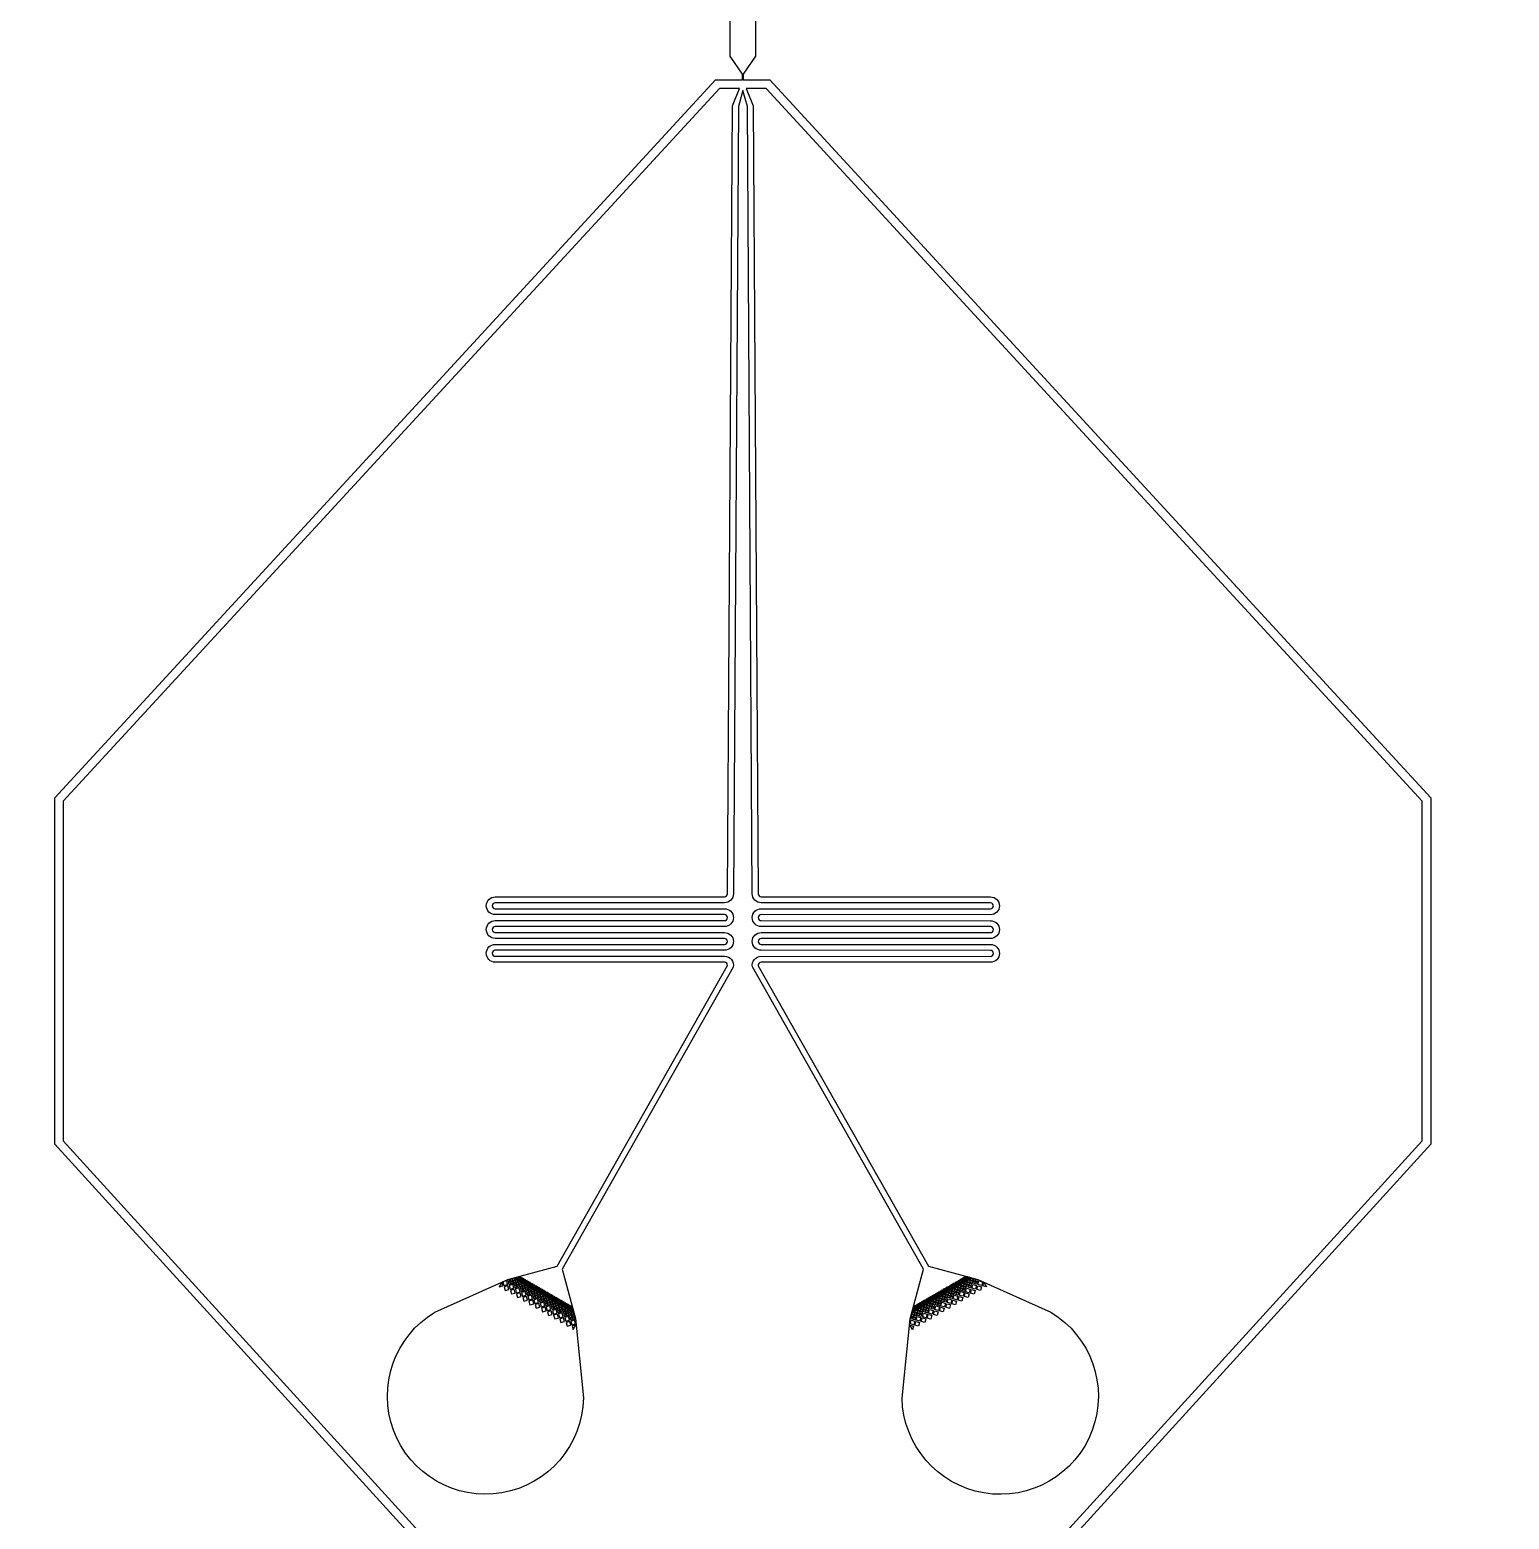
# Model space of a CAD drawing. Header units: inches. Extents: x -29.3 to 29.3, y -29.3 to 29.3.
# Drawn here: x -17.42 to 0, y -17.54 to 0 of the extents above; entities that cross this region are included whole.
import ezdxf

# ---------------------------------------------------------------- set-up
doc = ezdxf.new("R2010")
doc.units = ezdxf.units.IN
doc.header["$MEASUREMENT"] = 0

msp = doc.modelspace()

# ---------------------------------------------------------------- linework, layer by layer
for p, q in [((-11.019, -15.092), (-11.034, -15.039)), ((-7.025, -15.093), (-7.011, -15.04))]:
    msp.add_line(p, q)
for points in [[(-8.869, 6.842), (-8.873, -0.312), (-9.02, -0.521), (-9.02, -0.591), (-8.704, -0.591), (-0.923, -9.046), (-0.923, -13.124), (-8.174, -21.086), (-8.174, -21.882, -2.283917), (-9.872, -21.882), (-9.872, -21.086), (-17.123, -13.124), (-17.123, -9.046), (-9.342, -0.591), (-9.025, -0.591), (-9.025, -0.521), (-9.173, -0.312)], [(-11.209, -14.559), (-9.203, -11.018, 0.435677), (-9.238, -10.98), (-11.937, -10.98, -1), (-11.937, -10.77), (-9.238, -10.77, 1), (-9.238, -10.7), (-11.937, -10.7, -1), (-11.937, -10.49), (-9.238, -10.49, 1), (-9.238, -10.42), (-11.937, -10.42, -1), (-11.937, -10.21), (-9.238, -10.21, 0.414214), (-9.203, -10.175), (-9.143, -0.895), (-9.063, -0.691), (-9.298, -0.691), (-17.023, -9.085), (-17.023, -13.085), (-9.801, -21.015), (-8.245, -21.015), (-9.023, -21.015)], [(-8.245, -21.015), (-1.023, -13.085), (-1.023, -9.085), (-8.748, -0.691), (-8.983, -0.691), (-8.899, -0.895), (-8.841, -10.175, 0.414214), (-8.806, -10.21), (-6.106, -10.211, -1), (-6.107, -10.421), (-8.806, -10.42, 1), (-8.806, -10.49), (-6.107, -10.491, -1), (-6.107, -10.701), (-8.806, -10.7, 1), (-8.806, -10.77), (-6.107, -10.771, -1), (-6.107, -10.981), (-8.806, -10.98, 0.489036), (-8.84, -11.024), (-6.836, -14.559)], [(-6.896, -14.594), (-8.909, -11.033, -0.465125), (-8.806, -10.91), (-6.107, -10.911, 1), (-6.107, -10.841), (-8.806, -10.84, -1), (-8.806, -10.63), (-6.107, -10.631, 1), (-6.107, -10.561), (-8.806, -10.56, -1), (-8.806, -10.35), (-6.106, -10.351, 1), (-6.106, -10.281), (-8.806, -10.28, -0.414214), (-8.911, -10.175), (-8.969, -0.904), (-9.023, -0.716), (-9.073, -0.904), (-9.133, -10.175, -0.414214), (-9.238, -10.28), (-11.937, -10.28, 1), (-11.937, -10.35), (-9.238, -10.35, -1), (-9.238, -10.56), (-11.937, -10.56, 1), (-11.937, -10.63), (-9.238, -10.63, -1), (-9.238, -10.84), (-11.937, -10.84, 1), (-11.937, -10.91), (-9.238, -10.91, -0.480186), (-9.136, -11.038), (-11.148, -14.594)], [(-11.148, -14.594), (-10.992, -15.177), (-10.898, -16.111, -1.695798), (-12.648, -15.101), (-11.79, -14.715), (-11.209, -14.559)], [(-6.836, -14.559), (-6.255, -14.715), (-5.396, -15.101, -1.695798), (-7.147, -16.112), (-7.053, -15.179), (-6.896, -14.595), (-6.896, -14.594)]]:
    msp.add_lwpolyline(points, format="xyb")
msp.add_lwpolyline([(-9.173, -0.312), (-9.17, 6.843)])
for points in [[(-11.791, -14.776), (-11.802, -14.733), (-11.846, -14.744), (-11.834, -14.788)], [(-11.785, -14.744), (-11.763, -14.738), (-11.769, -14.716), (-11.79, -14.722)], [(-11.734, -14.73), (-11.74, -14.709), (-11.762, -14.714), (-11.756, -14.736)], [(-11.727, -14.728), (-11.705, -14.723), (-11.711, -14.701), (-11.733, -14.707)], [(-11.72, -14.757), (-11.698, -14.751), (-11.704, -14.73), (-11.725, -14.735)], [(-11.692, -14.704), (-11.702, -14.706), (-11.705, -14.696), (-11.695, -14.694)], [(-11.699, -14.721), (-11.701, -14.711), (-11.691, -14.708), (-11.689, -14.718)], [(-11.697, -14.728), (-11.691, -14.749), (-11.669, -14.744), (-11.675, -14.722)], [(-11.691, -14.693), (-11.681, -14.69), (-11.678, -14.7), (-11.688, -14.703)], [(-11.677, -14.704), (-11.674, -14.714), (-11.684, -14.717), (-11.687, -14.707)], [(-11.676, -14.689), (-11.666, -14.686), (-11.664, -14.696), (-11.674, -14.699)], [(-11.673, -14.703), (-11.663, -14.7), (-11.66, -14.71), (-11.67, -14.713)], [(-11.656, -14.725), (-11.666, -14.727), (-11.669, -14.717), (-11.659, -14.715)], [(-11.662, -14.742), (-11.665, -14.732), (-11.655, -14.729), (-11.652, -14.739)], [(-11.662, -14.685), (-11.652, -14.682), (-11.649, -14.692), (-11.659, -14.695)], [(-11.658, -14.699), (-11.648, -14.697), (-11.646, -14.707), (-11.655, -14.709)], [(-11.654, -14.714), (-11.644, -14.711), (-11.642, -14.721), (-11.652, -14.724)], [(-11.64, -14.725), (-11.638, -14.735), (-11.648, -14.738), (-11.65, -14.728)], [(-11.645, -14.691), (-11.648, -14.681), (-11.635, -14.688)], [(-11.644, -14.695), (-11.634, -14.693), (-11.631, -14.703), (-11.641, -14.705)], [(-11.64, -14.71), (-11.63, -14.707), (-11.627, -14.717), (-11.637, -14.72)], [(-11.636, -14.724), (-11.626, -14.721), (-11.623, -14.731), (-11.633, -14.734)], [(-11.627, -14.702), (-11.629, -14.692), (-11.617, -14.699)], [(-11.626, -14.706), (-11.616, -14.703), (-11.613, -14.713), (-11.623, -14.716)], [(-11.622, -14.72), (-11.612, -14.718), (-11.609, -14.728), (-11.619, -14.73)], [(-11.618, -14.735), (-11.608, -14.732), (-11.605, -14.742), (-11.615, -14.745)], [(-11.609, -14.712), (-11.611, -14.702), (-11.599, -14.709)], [(-11.607, -14.716), (-11.597, -14.714), (-11.595, -14.724), (-11.605, -14.726)], [(-11.604, -14.731), (-11.594, -14.728), (-11.591, -14.738), (-11.601, -14.741)], [(-11.59, -14.723), (-11.593, -14.713), (-11.58, -14.72)], [(-11.589, -14.727), (-11.579, -14.724), (-11.577, -14.734), (-11.587, -14.737)], [(-11.572, -14.733), (-11.575, -14.723), (-11.562, -14.73)], [(-6.472, -14.733), (-6.47, -14.723), (-6.482, -14.731)], [(-6.455, -14.727), (-6.465, -14.725), (-6.468, -14.735), (-6.458, -14.737)], [(-6.454, -14.723), (-6.451, -14.713), (-6.464, -14.72)], [(-6.441, -14.731), (-6.451, -14.728), (-6.453, -14.738), (-6.444, -14.741)], [(-6.437, -14.717), (-6.447, -14.714), (-6.45, -14.724), (-6.44, -14.727)], [(-6.436, -14.712), (-6.433, -14.702), (-6.446, -14.71)], [(-6.426, -14.735), (-6.436, -14.732), (-6.439, -14.742), (-6.429, -14.745)], [(-6.423, -14.721), (-6.433, -14.718), (-6.435, -14.728), (-6.425, -14.731)], [(-6.419, -14.706), (-6.429, -14.704), (-6.431, -14.714), (-6.421, -14.716)], [(-6.418, -14.702), (-6.415, -14.692), (-6.428, -14.699)], [(-6.408, -14.724), (-6.418, -14.722), (-6.421, -14.732), (-6.411, -14.734)], [(-6.404, -14.71), (-6.414, -14.707), (-6.417, -14.717), (-6.407, -14.72)], [(-6.401, -14.696), (-6.411, -14.693), (-6.413, -14.703), (-6.403, -14.706)], [(-6.399, -14.691), (-6.397, -14.681), (-6.409, -14.689)], [(-6.404, -14.726), (-6.407, -14.736), (-6.397, -14.738), (-6.394, -14.728)], [(-6.39, -14.714), (-6.4, -14.711), (-6.403, -14.721), (-6.393, -14.724)], [(-6.386, -14.7), (-6.396, -14.697), (-6.399, -14.707), (-6.389, -14.71)], [(-6.382, -14.685), (-6.392, -14.683), (-6.395, -14.693), (-6.385, -14.695)], [(-6.382, -14.742), (-6.38, -14.732), (-6.39, -14.729), (-6.392, -14.739)], [(-6.388, -14.725), (-6.378, -14.728), (-6.376, -14.718), (-6.386, -14.715)], [(-6.372, -14.703), (-6.382, -14.701), (-6.385, -14.711), (-6.375, -14.713)], [(-6.368, -14.689), (-6.378, -14.686), (-6.381, -14.696), (-6.371, -14.699)], [(-6.348, -14.728), (-6.354, -14.75), (-6.375, -14.744), (-6.37, -14.722)], [(-6.368, -14.705), (-6.37, -14.715), (-6.36, -14.717), (-6.358, -14.707)], [(-6.354, -14.693), (-6.364, -14.69), (-6.366, -14.7), (-6.356, -14.703)], [(-6.346, -14.721), (-6.343, -14.711), (-6.353, -14.708), (-6.356, -14.718)], [(-6.352, -14.704), (-6.342, -14.707), (-6.339, -14.697), (-6.349, -14.694)], [(-6.325, -14.758), (-6.347, -14.752), (-6.341, -14.73), (-6.319, -14.736)], [(-6.317, -14.729), (-6.339, -14.723), (-6.333, -14.701), (-6.311, -14.707)], [(-6.31, -14.731), (-6.304, -14.709), (-6.283, -14.715), (-6.289, -14.737)], [(-6.26, -14.744), (-6.282, -14.738), (-6.276, -14.717), (-6.254, -14.722)], [(-11.892, -14.803), (-11.848, -14.792), (-11.86, -14.748)], [(-11.787, -14.79), (-11.831, -14.802), (-11.819, -14.845), (-11.775, -14.834)], [(-11.777, -14.773), (-11.755, -14.767), (-11.761, -14.745), (-11.783, -14.751)], [(-11.73, -14.775), (-11.773, -14.786), (-11.762, -14.83), (-11.718, -14.818)], [(-11.758, -14.844), (-11.746, -14.887), (-11.703, -14.876), (-11.714, -14.832)], [(-11.754, -14.743), (-11.748, -14.765), (-11.726, -14.759), (-11.732, -14.737)], [(-11.718, -14.764), (-11.712, -14.786), (-11.69, -14.78), (-11.696, -14.758)], [(-11.704, -14.815), (-11.682, -14.809), (-11.688, -14.787), (-11.71, -14.793)], [(-11.645, -14.86), (-11.657, -14.817), (-11.7, -14.828), (-11.689, -14.872)], [(-11.683, -14.778), (-11.661, -14.772), (-11.667, -14.751), (-11.689, -14.756)], [(-11.685, -14.886), (-11.673, -14.929), (-11.63, -14.918), (-11.642, -14.874)], [(-11.681, -14.785), (-11.675, -14.807), (-11.654, -14.801), (-11.66, -14.779)], [(-11.66, -14.749), (-11.654, -14.77), (-11.633, -14.765), (-11.639, -14.743)], [(-11.647, -14.799), (-11.625, -14.793), (-11.631, -14.772), (-11.653, -14.777)], [(-11.645, -14.806), (-11.639, -14.828), (-11.617, -14.822), (-11.623, -14.8)], [(-11.631, -14.857), (-11.61, -14.851), (-11.615, -14.829), (-11.637, -14.835)], [(-11.62, -14.746), (-11.63, -14.748), (-11.632, -14.738), (-11.622, -14.736)], [(-11.626, -14.763), (-11.628, -14.753), (-11.618, -14.75), (-11.616, -14.76)], [(-11.573, -14.902), (-11.584, -14.859), (-11.628, -14.87), (-11.616, -14.914)], [(-11.624, -14.77), (-11.618, -14.791), (-11.596, -14.786), (-11.602, -14.764)], [(-11.61, -14.82), (-11.589, -14.814), (-11.594, -14.793), (-11.616, -14.798)], [(-11.604, -14.746), (-11.601, -14.756), (-11.611, -14.759), (-11.614, -14.749)], [(-11.609, -14.827), (-11.603, -14.849), (-11.581, -14.843), (-11.587, -14.821)], [(-11.6, -14.745), (-11.59, -14.742), (-11.587, -14.752), (-11.597, -14.755)], [(-11.583, -14.767), (-11.593, -14.769), (-11.596, -14.759), (-11.586, -14.757)], [(-11.589, -14.784), (-11.592, -14.774), (-11.582, -14.771), (-11.579, -14.781)], [(-11.588, -14.791), (-11.582, -14.812), (-11.56, -14.807), (-11.566, -14.785)], [(-11.585, -14.741), (-11.575, -14.739), (-11.573, -14.749), (-11.583, -14.751)], [(-11.582, -14.756), (-11.572, -14.753), (-11.569, -14.763), (-11.579, -14.766)], [(-11.574, -14.841), (-11.552, -14.835), (-11.558, -14.814), (-11.58, -14.819)], [(-11.568, -14.767), (-11.565, -14.777), (-11.575, -14.78), (-11.578, -14.77)], [(-11.572, -14.848), (-11.566, -14.87), (-11.545, -14.864), (-11.55, -14.842)], [(-11.571, -14.737), (-11.561, -14.735), (-11.558, -14.745), (-11.568, -14.747)], [(-11.567, -14.752), (-11.557, -14.749), (-11.555, -14.759), (-11.565, -14.762)], [(-11.559, -14.899), (-11.537, -14.893), (-11.543, -14.871), (-11.564, -14.877)], [(-11.563, -14.766), (-11.553, -14.763), (-11.551, -14.773), (-11.561, -14.776)], [(-11.547, -14.788), (-11.557, -14.79), (-11.56, -14.78), (-11.55, -14.778)], [(-11.554, -14.744), (-11.557, -14.734), (-11.544, -14.741)], [(-11.553, -14.805), (-11.556, -14.795), (-11.546, -14.792), (-11.543, -14.802)], [(-11.5, -14.944), (-11.511, -14.901), (-11.555, -14.912), (-11.543, -14.956)], [(-11.553, -14.748), (-11.543, -14.745), (-11.54, -14.755), (-11.55, -14.758)], [(-11.551, -14.812), (-11.545, -14.833), (-11.524, -14.828), (-11.529, -14.806)], [(-11.549, -14.762), (-11.539, -14.76), (-11.536, -14.77), (-11.546, -14.772)], [(-11.545, -14.777), (-11.535, -14.774), (-11.533, -14.784), (-11.543, -14.787)], [(-11.538, -14.862), (-11.516, -14.856), (-11.522, -14.835), (-11.543, -14.84)], [(-11.531, -14.788), (-11.529, -14.798), (-11.539, -14.801), (-11.541, -14.791)], [(-11.536, -14.754), (-11.539, -14.744), (-11.526, -14.751)], [(-11.536, -14.869), (-11.53, -14.891), (-11.508, -14.885), (-11.514, -14.863)], [(-11.535, -14.758), (-11.525, -14.756), (-11.522, -14.766), (-11.532, -14.768)], [(-11.531, -14.773), (-11.521, -14.77), (-11.518, -14.78), (-11.528, -14.783)], [(-11.527, -14.787), (-11.517, -14.784), (-11.514, -14.794), (-11.524, -14.797)], [(-11.511, -14.809), (-11.521, -14.811), (-11.523, -14.801), (-11.513, -14.799)], [(-11.518, -14.765), (-11.52, -14.755), (-11.508, -14.762)], [(-11.517, -14.826), (-11.519, -14.816), (-11.509, -14.813), (-11.507, -14.823)], [(-11.517, -14.769), (-11.507, -14.766), (-11.504, -14.776), (-11.514, -14.779)], [(-11.515, -14.833), (-11.509, -14.854), (-11.487, -14.849), (-11.493, -14.827)], [(-11.513, -14.783), (-11.503, -14.781), (-11.5, -14.791), (-11.51, -14.793)], [(-11.509, -14.798), (-11.499, -14.795), (-11.496, -14.805), (-11.506, -14.808)], [(-11.501, -14.883), (-11.48, -14.877), (-11.485, -14.856), (-11.507, -14.861)], [(-11.495, -14.809), (-11.492, -14.819), (-11.502, -14.822), (-11.505, -14.812)], [(-11.499, -14.775), (-11.502, -14.765), (-11.49, -14.772)], [(-11.499, -14.89), (-11.494, -14.912), (-11.472, -14.906), (-11.478, -14.884)], [(-11.498, -14.779), (-11.488, -14.777), (-11.486, -14.787), (-11.496, -14.789)], [(-11.494, -14.794), (-11.484, -14.791), (-11.482, -14.801), (-11.492, -14.804)], [(-11.491, -14.808), (-11.481, -14.805), (-11.478, -14.815), (-11.488, -14.818)], [(-11.474, -14.83), (-11.484, -14.832), (-11.487, -14.822), (-11.477, -14.82)], [(-11.481, -14.786), (-11.484, -14.776), (-11.471, -14.783)], [(-11.48, -14.847), (-11.483, -14.837), (-11.473, -14.834), (-11.47, -14.844)], [(-11.48, -14.79), (-11.47, -14.787), (-11.467, -14.797), (-11.477, -14.8)], [(-11.478, -14.854), (-11.473, -14.875), (-11.451, -14.87), (-11.457, -14.848)], [(-11.476, -14.804), (-11.466, -14.802), (-11.464, -14.812), (-11.474, -14.814)], [(-11.472, -14.819), (-11.462, -14.816), (-11.46, -14.826), (-11.47, -14.829)], [(-11.465, -14.904), (-11.443, -14.898), (-11.449, -14.877), (-11.471, -14.882)], [(-11.459, -14.83), (-11.456, -14.84), (-11.466, -14.843), (-11.469, -14.833)], [(-11.463, -14.796), (-11.466, -14.786), (-11.453, -14.793)], [(-11.463, -14.911), (-11.457, -14.933), (-11.435, -14.927), (-11.441, -14.905)], [(-11.462, -14.8), (-11.452, -14.798), (-11.449, -14.808), (-11.459, -14.81)], [(-11.458, -14.815), (-11.448, -14.812), (-11.445, -14.822), (-11.455, -14.825)], [(-11.454, -14.829), (-11.444, -14.826), (-11.442, -14.836), (-11.452, -14.839)], [(-11.438, -14.851), (-11.448, -14.853), (-11.45, -14.843), (-11.44, -14.841)], [(-11.445, -14.807), (-11.448, -14.797), (-11.435, -14.804)], [(-11.444, -14.868), (-11.447, -14.858), (-11.437, -14.855), (-11.434, -14.865)], [(-11.444, -14.811), (-11.434, -14.808), (-11.431, -14.818), (-11.441, -14.821)], [(-11.442, -14.875), (-11.436, -14.896), (-11.414, -14.891), (-11.42, -14.869)], [(-11.44, -14.825), (-11.43, -14.823), (-11.427, -14.833), (-11.437, -14.835)], [(-11.436, -14.84), (-11.426, -14.837), (-11.423, -14.847), (-11.433, -14.85)], [(-11.429, -14.925), (-11.407, -14.919), (-11.413, -14.898), (-11.434, -14.903)], [(-11.422, -14.851), (-11.42, -14.861), (-11.43, -14.864), (-11.432, -14.854)], [(-11.427, -14.817), (-11.429, -14.807), (-11.417, -14.814)], [(-11.426, -14.821), (-11.416, -14.819), (-11.413, -14.829), (-11.423, -14.831)], [(-11.422, -14.836), (-11.412, -14.833), (-11.409, -14.843), (-11.419, -14.846)], [(-11.418, -14.85), (-11.408, -14.847), (-11.405, -14.857), (-11.415, -14.86)], [(-11.401, -14.872), (-11.411, -14.874), (-11.414, -14.864), (-11.404, -14.862)], [(-11.409, -14.828), (-11.411, -14.818), (-11.399, -14.825)], [(-11.408, -14.889), (-11.41, -14.879), (-11.4, -14.876), (-11.398, -14.886)], [(-11.407, -14.832), (-11.397, -14.829), (-11.395, -14.839), (-11.405, -14.842)], [(-11.406, -14.896), (-11.4, -14.917), (-11.378, -14.912), (-11.384, -14.89)], [(-11.404, -14.846), (-11.394, -14.844), (-11.391, -14.854), (-11.401, -14.856)], [(-11.4, -14.861), (-11.39, -14.858), (-11.387, -14.868), (-11.397, -14.871)], [(-11.386, -14.872), (-11.383, -14.882), (-11.393, -14.885), (-11.396, -14.875)], [(-11.39, -14.838), (-11.393, -14.828), (-11.38, -14.835)], [(-11.389, -14.842), (-11.379, -14.84), (-11.377, -14.85), (-11.387, -14.852)], [(-11.385, -14.857), (-11.375, -14.854), (-11.373, -14.864), (-11.383, -14.867)], [(-11.382, -14.871), (-11.372, -14.868), (-11.369, -14.878), (-11.379, -14.881)], [(-11.365, -14.893), (-11.375, -14.895), (-11.378, -14.885), (-11.368, -14.883)], [(-11.372, -14.849), (-11.375, -14.839), (-11.362, -14.846)], [(-11.371, -14.91), (-11.374, -14.9), (-11.364, -14.897), (-11.361, -14.907)], [(-11.371, -14.853), (-11.361, -14.85), (-11.358, -14.86), (-11.368, -14.863)], [(-11.367, -14.867), (-11.357, -14.865), (-11.355, -14.875), (-11.365, -14.877)], [(-11.363, -14.882), (-11.353, -14.879), (-11.351, -14.889), (-11.361, -14.892)], [(-11.349, -14.893), (-11.347, -14.903), (-11.357, -14.906), (-11.359, -14.896)], [(-11.354, -14.859), (-11.357, -14.849), (-11.344, -14.856)], [(-11.353, -14.863), (-11.343, -14.861), (-11.34, -14.871), (-11.35, -14.873)], [(-11.349, -14.878), (-11.339, -14.875), (-11.336, -14.885), (-11.346, -14.888)], [(-11.345, -14.892), (-11.335, -14.889), (-11.332, -14.899), (-11.342, -14.902)], [(-11.329, -14.914), (-11.339, -14.916), (-11.341, -14.906), (-11.331, -14.904)], [(-11.336, -14.87), (-11.338, -14.86), (-11.326, -14.867)], [(-11.335, -14.874), (-11.325, -14.871), (-11.322, -14.881), (-11.332, -14.884)], [(-11.331, -14.888), (-11.321, -14.886), (-11.318, -14.896), (-11.328, -14.898)], [(-11.327, -14.903), (-11.317, -14.9), (-11.314, -14.91), (-11.324, -14.913)], [(-11.318, -14.88), (-11.32, -14.87), (-11.308, -14.877)], [(-11.316, -14.884), (-11.306, -14.882), (-11.304, -14.892), (-11.314, -14.894)], [(-11.313, -14.899), (-11.303, -14.896), (-11.3, -14.906), (-11.31, -14.909)], [(-11.299, -14.891), (-11.302, -14.881), (-11.289, -14.888)], [(-11.298, -14.895), (-11.288, -14.892), (-11.286, -14.902), (-11.296, -14.905)], [(-11.294, -14.909), (-11.284, -14.907), (-11.282, -14.917), (-11.292, -14.919)], [(-11.281, -14.901), (-11.284, -14.891), (-11.271, -14.898)], [(-11.28, -14.905), (-11.27, -14.903), (-11.267, -14.913), (-11.277, -14.915)], [(-11.263, -14.912), (-11.266, -14.902), (-11.253, -14.909)], [(-6.781, -14.912), (-6.779, -14.902), (-6.791, -14.909)], [(-6.764, -14.906), (-6.774, -14.903), (-6.777, -14.913), (-6.767, -14.916)], [(-6.763, -14.901), (-6.761, -14.891), (-6.773, -14.899)], [(-6.75, -14.91), (-6.76, -14.907), (-6.763, -14.917), (-6.753, -14.92)], [(-6.746, -14.895), (-6.756, -14.893), (-6.759, -14.903), (-6.749, -14.905)], [(-6.745, -14.891), (-6.742, -14.881), (-6.755, -14.888)], [(-6.732, -14.899), (-6.742, -14.896), (-6.744, -14.906), (-6.734, -14.909)], [(-6.728, -14.885), (-6.738, -14.882), (-6.741, -14.892), (-6.731, -14.895)], [(-6.727, -14.88), (-6.724, -14.87), (-6.737, -14.878)], [(-6.717, -14.903), (-6.727, -14.9), (-6.73, -14.91), (-6.72, -14.913)], [(-6.714, -14.889), (-6.724, -14.886), (-6.726, -14.896), (-6.716, -14.899)], [(-6.71, -14.874), (-6.72, -14.872), (-6.722, -14.882), (-6.712, -14.884)], [(-6.709, -14.87), (-6.706, -14.86), (-6.719, -14.867)], [(-6.716, -14.914), (-6.706, -14.917), (-6.703, -14.907), (-6.713, -14.904)], [(-6.699, -14.892), (-6.709, -14.89), (-6.712, -14.9), (-6.702, -14.902)], [(-6.695, -14.878), (-6.705, -14.875), (-6.708, -14.885), (-6.698, -14.888)], [(-6.692, -14.864), (-6.702, -14.861), (-6.704, -14.871), (-6.694, -14.874)], [(-6.69, -14.859), (-6.688, -14.849), (-6.7, -14.857)], [(-6.695, -14.894), (-6.698, -14.904), (-6.688, -14.906), (-6.685, -14.896)], [(-6.681, -14.882), (-6.691, -14.879), (-6.694, -14.889), (-6.684, -14.892)], [(-6.677, -14.868), (-6.687, -14.865), (-6.69, -14.875), (-6.68, -14.878)], [(-6.673, -14.853), (-6.683, -14.851), (-6.686, -14.861), (-6.676, -14.863)], [(-6.673, -14.91), (-6.671, -14.9), (-6.681, -14.897), (-6.683, -14.907)], [(-6.672, -14.849), (-6.67, -14.839), (-6.682, -14.846)], [(-6.679, -14.893), (-6.669, -14.896), (-6.667, -14.886), (-6.677, -14.883)], [(-6.663, -14.871), (-6.673, -14.869), (-6.676, -14.879), (-6.666, -14.881)], [(-6.659, -14.857), (-6.669, -14.854), (-6.672, -14.864), (-6.662, -14.867)], [(-6.655, -14.843), (-6.665, -14.84), (-6.668, -14.85), (-6.658, -14.853)], [(-6.639, -14.896), (-6.645, -14.918), (-6.666, -14.912), (-6.661, -14.89)], [(-6.654, -14.838), (-6.651, -14.828), (-6.664, -14.836)], [(-6.659, -14.873), (-6.661, -14.883), (-6.651, -14.885), (-6.649, -14.875)], [(-6.645, -14.861), (-6.655, -14.858), (-6.657, -14.868), (-6.647, -14.871)], [(-6.641, -14.847), (-6.651, -14.844), (-6.654, -14.854), (-6.644, -14.857)], [(-6.637, -14.832), (-6.647, -14.83), (-6.65, -14.84), (-6.64, -14.842)], [(-6.637, -14.889), (-6.634, -14.879), (-6.644, -14.876), (-6.647, -14.886)], [(-6.636, -14.828), (-6.633, -14.818), (-6.646, -14.825)], [(-6.643, -14.872), (-6.633, -14.875), (-6.63, -14.865), (-6.64, -14.862)], [(-6.627, -14.85), (-6.637, -14.848), (-6.639, -14.858), (-6.629, -14.86)], [(-6.616, -14.926), (-6.638, -14.92), (-6.632, -14.898), (-6.61, -14.904)], [(-6.623, -14.836), (-6.633, -14.833), (-6.635, -14.843), (-6.625, -14.846)], [(-6.619, -14.822), (-6.629, -14.819), (-6.632, -14.829), (-6.622, -14.832)], [(-6.602, -14.875), (-6.608, -14.897), (-6.63, -14.891), (-6.624, -14.869)], [(-6.618, -14.817), (-6.615, -14.807), (-6.628, -14.815)], [(-6.622, -14.852), (-6.625, -14.862), (-6.615, -14.864), (-6.612, -14.854)], [(-6.608, -14.84), (-6.618, -14.837), (-6.621, -14.847), (-6.611, -14.85)], [(-6.605, -14.826), (-6.615, -14.823), (-6.617, -14.833), (-6.607, -14.836)], [(-6.601, -14.811), (-6.611, -14.809), (-6.613, -14.819), (-6.603, -14.821)], [(-6.601, -14.868), (-6.598, -14.858), (-6.608, -14.855), (-6.611, -14.865)], [(-6.6, -14.807), (-6.597, -14.797), (-6.609, -14.804)], [(-6.581, -14.911), (-6.587, -14.933), (-6.609, -14.927), (-6.603, -14.906)], [(-6.607, -14.851), (-6.597, -14.854), (-6.594, -14.844), (-6.604, -14.841)], [(-6.59, -14.829), (-6.6, -14.827), (-6.603, -14.837), (-6.593, -14.839)], [(-6.58, -14.905), (-6.601, -14.899), (-6.595, -14.877), (-6.574, -14.883)], [(-6.586, -14.815), (-6.596, -14.812), (-6.599, -14.822), (-6.589, -14.825)], [(-6.582, -14.801), (-6.592, -14.798), (-6.595, -14.808), (-6.585, -14.811)], [(-6.566, -14.854), (-6.572, -14.876), (-6.594, -14.87), (-6.588, -14.848)], [(-6.581, -14.796), (-6.579, -14.786), (-6.591, -14.794)], [(-6.586, -14.831), (-6.588, -14.841), (-6.578, -14.843), (-6.576, -14.833)], [(-6.572, -14.819), (-6.582, -14.816), (-6.585, -14.826), (-6.575, -14.829)], [(-6.568, -14.805), (-6.578, -14.802), (-6.581, -14.812), (-6.571, -14.815)], [(-6.564, -14.79), (-6.574, -14.788), (-6.577, -14.798), (-6.567, -14.8)], [(-6.564, -14.847), (-6.561, -14.837), (-6.571, -14.834), (-6.574, -14.844)], [(-6.563, -14.786), (-6.56, -14.776), (-6.573, -14.783)], [(-6.545, -14.89), (-6.551, -14.912), (-6.573, -14.906), (-6.567, -14.885)], [(-6.57, -14.83), (-6.56, -14.833), (-6.558, -14.823), (-6.568, -14.82)], [(-6.554, -14.808), (-6.564, -14.806), (-6.566, -14.816), (-6.556, -14.818)], [(-6.543, -14.884), (-6.565, -14.878), (-6.559, -14.856), (-6.537, -14.862)], [(-6.55, -14.794), (-6.56, -14.791), (-6.563, -14.801), (-6.553, -14.804)], [(-6.546, -14.78), (-6.556, -14.777), (-6.559, -14.787), (-6.549, -14.79)], [(-6.53, -14.833), (-6.535, -14.855), (-6.557, -14.849), (-6.551, -14.827)], [(-6.545, -14.775), (-6.542, -14.765), (-6.555, -14.773)], [(-6.549, -14.81), (-6.552, -14.82), (-6.542, -14.822), (-6.539, -14.812)], [(-6.536, -14.798), (-6.546, -14.795), (-6.548, -14.805), (-6.538, -14.808)], [(-6.545, -14.945), (-6.533, -14.901), (-6.49, -14.913), (-6.501, -14.956)], [(-6.532, -14.784), (-6.542, -14.781), (-6.544, -14.791), (-6.534, -14.794)], [(-6.528, -14.769), (-6.538, -14.767), (-6.541, -14.777), (-6.531, -14.779)], [(-6.528, -14.826), (-6.525, -14.816), (-6.535, -14.813), (-6.538, -14.823)], [(-6.527, -14.765), (-6.524, -14.755), (-6.537, -14.762)], [(-6.509, -14.869), (-6.514, -14.891), (-6.536, -14.885), (-6.53, -14.864)], [(-6.534, -14.809), (-6.524, -14.812), (-6.521, -14.802), (-6.531, -14.799)], [(-6.517, -14.787), (-6.527, -14.785), (-6.53, -14.795), (-6.52, -14.797)], [(-6.507, -14.863), (-6.529, -14.857), (-6.523, -14.835), (-6.501, -14.841)], [(-6.514, -14.773), (-6.524, -14.77), (-6.526, -14.78), (-6.516, -14.783)], [(-6.51, -14.759), (-6.52, -14.756), (-6.522, -14.766), (-6.512, -14.769)], [(-6.493, -14.812), (-6.499, -14.834), (-6.521, -14.828), (-6.515, -14.806)], [(-6.509, -14.754), (-6.506, -14.744), (-6.519, -14.752)], [(-6.513, -14.789), (-6.516, -14.799), (-6.506, -14.801), (-6.503, -14.791)], [(-6.499, -14.777), (-6.509, -14.774), (-6.512, -14.784), (-6.502, -14.787)], [(-6.495, -14.763), (-6.505, -14.76), (-6.508, -14.77), (-6.498, -14.773)], [(-6.486, -14.899), (-6.508, -14.893), (-6.502, -14.871), (-6.48, -14.877)], [(-6.492, -14.748), (-6.502, -14.746), (-6.504, -14.756), (-6.494, -14.758)], [(-6.491, -14.805), (-6.489, -14.795), (-6.499, -14.792), (-6.501, -14.802)], [(-6.49, -14.744), (-6.488, -14.734), (-6.5, -14.741)], [(-6.472, -14.848), (-6.478, -14.87), (-6.5, -14.864), (-6.494, -14.843)], [(-6.498, -14.788), (-6.488, -14.791), (-6.485, -14.781), (-6.495, -14.778)], [(-6.481, -14.766), (-6.491, -14.764), (-6.494, -14.774), (-6.484, -14.776)], [(-6.47, -14.842), (-6.492, -14.836), (-6.486, -14.814), (-6.465, -14.82)], [(-6.477, -14.752), (-6.487, -14.749), (-6.49, -14.759), (-6.48, -14.762)], [(-6.473, -14.738), (-6.483, -14.735), (-6.486, -14.745), (-6.476, -14.748)], [(-6.457, -14.791), (-6.463, -14.813), (-6.484, -14.807), (-6.479, -14.785)], [(-6.477, -14.768), (-6.479, -14.778), (-6.469, -14.78), (-6.467, -14.77)], [(-6.463, -14.756), (-6.473, -14.753), (-6.476, -14.763), (-6.466, -14.766)], [(-6.459, -14.742), (-6.469, -14.739), (-6.472, -14.749), (-6.462, -14.752)], [(-6.472, -14.903), (-6.46, -14.859), (-6.417, -14.871), (-6.428, -14.914)], [(-6.455, -14.784), (-6.452, -14.774), (-6.462, -14.771), (-6.465, -14.781)], [(-6.436, -14.827), (-6.442, -14.849), (-6.463, -14.843), (-6.458, -14.822)], [(-6.461, -14.767), (-6.451, -14.77), (-6.449, -14.76), (-6.459, -14.757)], [(-6.445, -14.745), (-6.455, -14.743), (-6.457, -14.753), (-6.447, -14.755)], [(-6.434, -14.821), (-6.456, -14.815), (-6.45, -14.793), (-6.428, -14.799)], [(-6.421, -14.77), (-6.426, -14.792), (-6.448, -14.786), (-6.442, -14.764)], [(-6.44, -14.747), (-6.443, -14.757), (-6.433, -14.759), (-6.43, -14.749)], [(-6.413, -14.857), (-6.435, -14.851), (-6.429, -14.829), (-6.407, -14.835)], [(-6.419, -14.763), (-6.416, -14.753), (-6.426, -14.75), (-6.429, -14.76)], [(-6.4, -14.806), (-6.405, -14.828), (-6.427, -14.822), (-6.421, -14.801)], [(-6.425, -14.746), (-6.415, -14.749), (-6.412, -14.739), (-6.422, -14.736)], [(-6.398, -14.8), (-6.419, -14.794), (-6.414, -14.772), (-6.392, -14.778)], [(-6.359, -14.886), (-6.371, -14.93), (-6.414, -14.918), (-6.403, -14.875)], [(-6.384, -14.749), (-6.39, -14.771), (-6.412, -14.765), (-6.406, -14.743)], [(-6.399, -14.861), (-6.387, -14.817), (-6.344, -14.829), (-6.356, -14.872)], [(-6.363, -14.785), (-6.369, -14.807), (-6.391, -14.801), (-6.385, -14.78)], [(-6.361, -14.779), (-6.383, -14.773), (-6.377, -14.751), (-6.355, -14.757)], [(-6.34, -14.815), (-6.362, -14.809), (-6.356, -14.787), (-6.334, -14.793)], [(-6.327, -14.764), (-6.333, -14.786), (-6.354, -14.78), (-6.349, -14.759)], [(-6.287, -14.844), (-6.298, -14.888), (-6.342, -14.876), (-6.33, -14.833)], [(-6.315, -14.775), (-6.271, -14.787), (-6.283, -14.83), (-6.326, -14.819)], [(-6.29, -14.743), (-6.296, -14.765), (-6.318, -14.759), (-6.312, -14.738)], [(-6.268, -14.773), (-6.289, -14.767), (-6.283, -14.745), (-6.262, -14.751)], [(-6.257, -14.791), (-6.214, -14.802), (-6.226, -14.846), (-6.269, -14.834)], [(-6.254, -14.777), (-6.242, -14.733), (-6.199, -14.745), (-6.21, -14.788)], [(-6.153, -14.804), (-6.196, -14.792), (-6.185, -14.749)], [(-11.569, -14.916), (-11.612, -14.928), (-11.601, -14.971), (-11.557, -14.96)], [(-11.496, -14.958), (-11.54, -14.97), (-11.528, -15.013), (-11.484, -15.002)], [(-11.486, -14.941), (-11.464, -14.935), (-11.47, -14.913), (-11.492, -14.919)], [(-11.427, -14.986), (-11.439, -14.943), (-11.482, -14.954), (-11.471, -14.998)], [(-11.423, -15), (-11.467, -15.012), (-11.455, -15.055), (-11.412, -15.044)], [(-11.427, -14.932), (-11.421, -14.954), (-11.399, -14.948), (-11.405, -14.926)], [(-11.413, -14.983), (-11.391, -14.977), (-11.397, -14.955), (-11.419, -14.961)], [(-11.354, -15.028), (-11.366, -14.985), (-11.409, -14.996), (-11.398, -15.04)], [(-11.392, -14.946), (-11.37, -14.94), (-11.376, -14.919), (-11.398, -14.924)], [(-11.394, -15.054), (-11.382, -15.097), (-11.339, -15.086), (-11.351, -15.042)], [(-11.39, -14.953), (-11.384, -14.975), (-11.363, -14.969), (-11.369, -14.947)], [(-11.369, -14.917), (-11.363, -14.938), (-11.342, -14.933), (-11.348, -14.911)], [(-11.356, -14.967), (-11.334, -14.961), (-11.34, -14.94), (-11.362, -14.945)], [(-11.354, -14.974), (-11.348, -14.996), (-11.326, -14.99), (-11.332, -14.968)], [(-11.34, -15.025), (-11.319, -15.019), (-11.325, -14.997), (-11.346, -15.003)], [(-11.335, -14.931), (-11.337, -14.921), (-11.327, -14.918), (-11.325, -14.928)], [(-11.293, -15.027), (-11.337, -15.038), (-11.325, -15.082), (-11.282, -15.07)], [(-11.333, -14.938), (-11.327, -14.959), (-11.305, -14.954), (-11.311, -14.932)], [(-11.319, -14.988), (-11.298, -14.982), (-11.303, -14.961), (-11.325, -14.966)], [(-11.313, -14.914), (-11.31, -14.924), (-11.32, -14.927), (-11.323, -14.917)], [(-11.318, -14.995), (-11.312, -15.017), (-11.29, -15.011), (-11.296, -14.989)], [(-11.309, -14.913), (-11.299, -14.91), (-11.296, -14.92), (-11.306, -14.923)], [(-11.292, -14.935), (-11.302, -14.937), (-11.305, -14.927), (-11.295, -14.925)], [(-11.298, -14.952), (-11.301, -14.942), (-11.291, -14.939), (-11.288, -14.949)], [(-11.291, -14.98), (-11.269, -14.975), (-11.275, -14.953), (-11.297, -14.959)], [(-11.291, -14.924), (-11.281, -14.921), (-11.278, -14.931), (-11.288, -14.934)], [(-11.283, -15.009), (-11.261, -15.003), (-11.267, -14.982), (-11.289, -14.987)], [(-11.277, -14.935), (-11.274, -14.945), (-11.284, -14.948), (-11.287, -14.938)], [(-11.281, -15.016), (-11.275, -15.038), (-11.254, -15.032), (-11.259, -15.01)], [(-11.276, -14.92), (-11.266, -14.917), (-11.264, -14.927), (-11.274, -14.93)], [(-11.268, -15.067), (-11.246, -15.061), (-11.252, -15.039), (-11.273, -15.045)], [(-11.272, -14.934), (-11.262, -14.931), (-11.26, -14.941), (-11.27, -14.944)], [(-11.256, -14.956), (-11.266, -14.958), (-11.269, -14.948), (-11.259, -14.946)], [(-11.262, -14.973), (-11.265, -14.963), (-11.255, -14.96), (-11.252, -14.97)], [(-11.209, -15.112), (-11.22, -15.069), (-11.264, -15.08), (-11.252, -15.124)], [(-11.262, -14.916), (-11.252, -14.913), (-11.249, -14.923), (-11.259, -14.926)], [(-11.254, -15.001), (-11.233, -14.996), (-11.238, -14.974), (-11.26, -14.98)], [(-11.258, -14.93), (-11.248, -14.928), (-11.245, -14.938), (-11.255, -14.94)], [(-11.254, -14.945), (-11.244, -14.942), (-11.242, -14.952), (-11.252, -14.955)], [(-11.247, -15.03), (-11.225, -15.024), (-11.231, -15.003), (-11.252, -15.008)], [(-11.24, -14.956), (-11.238, -14.966), (-11.248, -14.969), (-11.25, -14.959)], [(-11.245, -14.922), (-11.248, -14.912), (-11.235, -14.919)], [(-11.245, -15.037), (-11.239, -15.059), (-11.217, -15.053), (-11.223, -15.031)], [(-11.244, -14.926), (-11.234, -14.924), (-11.231, -14.934), (-11.241, -14.936)], [(-11.24, -14.941), (-11.23, -14.938), (-11.227, -14.948), (-11.237, -14.951)], [(-11.236, -14.955), (-11.226, -14.952), (-11.223, -14.962), (-11.233, -14.965)], [(-11.22, -14.977), (-11.23, -14.979), (-11.232, -14.969), (-11.222, -14.967)], [(-11.227, -14.933), (-11.229, -14.923), (-11.217, -14.93)], [(-11.226, -14.994), (-11.228, -14.984), (-11.218, -14.981), (-11.216, -14.991)], [(-11.226, -14.937), (-11.216, -14.934), (-11.213, -14.944), (-11.223, -14.947)], [(-11.224, -15.001), (-11.218, -15.022), (-11.196, -15.017), (-11.202, -14.995)], [(-11.222, -14.951), (-11.212, -14.949), (-11.209, -14.959), (-11.219, -14.961)], [(-11.218, -14.966), (-11.208, -14.963), (-11.205, -14.973), (-11.215, -14.976)], [(-11.21, -15.051), (-11.189, -15.045), (-11.194, -15.024), (-11.216, -15.029)], [(-11.204, -14.977), (-11.201, -14.987), (-11.211, -14.99), (-11.214, -14.98)], [(-11.209, -14.943), (-11.211, -14.933), (-11.199, -14.94)], [(-11.208, -15.058), (-11.203, -15.08), (-11.181, -15.074), (-11.187, -15.052)], [(-11.207, -14.947), (-11.197, -14.945), (-11.195, -14.955), (-11.205, -14.957)], [(-11.203, -14.962), (-11.193, -14.959), (-11.191, -14.969), (-11.201, -14.972)], [(-11.195, -15.109), (-11.173, -15.103), (-11.179, -15.081), (-11.201, -15.087)], [(-11.2, -14.976), (-11.19, -14.973), (-11.187, -14.983), (-11.197, -14.986)], [(-11.183, -14.998), (-11.193, -15), (-11.196, -14.99), (-11.186, -14.988)], [(-11.19, -14.954), (-11.193, -14.944), (-11.18, -14.951)], [(-11.189, -15.015), (-11.192, -15.005), (-11.182, -15.002), (-11.179, -15.012)], [(-11.189, -14.958), (-11.179, -14.955), (-11.176, -14.965), (-11.186, -14.968)], [(-11.187, -15.022), (-11.182, -15.043), (-11.16, -15.038), (-11.166, -15.016)], [(-11.185, -14.972), (-11.175, -14.97), (-11.173, -14.98), (-11.183, -14.982)], [(-11.181, -14.987), (-11.171, -14.984), (-11.169, -14.994), (-11.179, -14.997)], [(-11.174, -15.072), (-11.152, -15.066), (-11.158, -15.045), (-11.18, -15.05)], [(-11.168, -14.998), (-11.165, -15.008), (-11.175, -15.011), (-11.178, -15.001)], [(-11.172, -14.964), (-11.175, -14.954), (-11.162, -14.961)], [(-11.172, -15.079), (-11.166, -15.101), (-11.144, -15.095), (-11.15, -15.073)], [(-11.171, -14.968), (-11.161, -14.966), (-11.158, -14.976), (-11.168, -14.978)], [(-11.167, -14.983), (-11.157, -14.98), (-11.154, -14.99), (-11.164, -14.993)], [(-11.163, -14.997), (-11.153, -14.994), (-11.151, -15.004), (-11.161, -15.007)], [(-11.147, -15.019), (-11.157, -15.021), (-11.159, -15.011), (-11.149, -15.009)], [(-11.154, -14.975), (-11.157, -14.965), (-11.144, -14.972)], [(-11.153, -15.036), (-11.156, -15.026), (-11.146, -15.023), (-11.143, -15.033)], [(-11.153, -14.979), (-11.143, -14.976), (-11.14, -14.986), (-11.15, -14.989)], [(-11.151, -15.043), (-11.145, -15.064), (-11.123, -15.059), (-11.129, -15.037)], [(-11.149, -14.993), (-11.139, -14.991), (-11.136, -15.001), (-11.146, -15.003)], [(-11.145, -15.008), (-11.135, -15.005), (-11.132, -15.015), (-11.142, -15.018)], [(-11.138, -15.093), (-11.116, -15.087), (-11.122, -15.066), (-11.143, -15.071)], [(-11.131, -15.019), (-11.129, -15.029), (-11.139, -15.032), (-11.141, -15.022)], [(-11.136, -14.985), (-11.138, -14.975), (-11.126, -14.982)], [(-11.135, -14.989), (-11.125, -14.987), (-11.122, -14.997), (-11.132, -14.999)], [(-11.131, -15.004), (-11.121, -15.001), (-11.118, -15.011), (-11.128, -15.014)], [(-11.127, -15.018), (-11.117, -15.015), (-11.114, -15.025), (-11.124, -15.028)], [(-11.11, -15.04), (-11.12, -15.042), (-11.123, -15.032), (-11.113, -15.03)], [(-11.118, -14.996), (-11.12, -14.986), (-11.108, -14.993)], [(-11.117, -15.057), (-11.119, -15.047), (-11.109, -15.044), (-11.107, -15.054)], [(-11.116, -15), (-11.106, -14.997), (-11.104, -15.007), (-11.114, -15.01)], [(-11.115, -15.064), (-11.109, -15.085), (-11.087, -15.08), (-11.093, -15.058)], [(-11.113, -15.014), (-11.103, -15.012), (-11.1, -15.022), (-11.11, -15.024)], [(-11.109, -15.029), (-11.099, -15.026), (-11.096, -15.036), (-11.106, -15.039)], [(-11.095, -15.04), (-11.092, -15.05), (-11.102, -15.053), (-11.105, -15.043)], [(-11.099, -15.006), (-11.102, -14.996), (-11.089, -15.003)], [(-11.098, -15.01), (-11.088, -15.008), (-11.086, -15.018), (-11.096, -15.02)], [(-11.094, -15.025), (-11.084, -15.022), (-11.082, -15.032), (-11.092, -15.035)], [(-11.091, -15.039), (-11.081, -15.036), (-11.078, -15.046), (-11.088, -15.049)], [(-11.074, -15.061), (-11.084, -15.063), (-11.087, -15.053), (-11.077, -15.051)], [(-11.081, -15.017), (-11.084, -15.007), (-11.071, -15.014)], [(-11.08, -15.078), (-11.083, -15.068), (-11.073, -15.065), (-11.07, -15.075)], [(-11.08, -15.021), (-11.07, -15.018), (-11.067, -15.028), (-11.077, -15.031)], [(-11.078, -15.085), (-11.072, -15.106), (-11.051, -15.101), (-11.057, -15.079)], [(-11.076, -15.035), (-11.066, -15.033), (-11.064, -15.043), (-11.074, -15.045)], [(-11.072, -15.05), (-11.062, -15.047), (-11.06, -15.057), (-11.07, -15.06)], [(-11.058, -15.061), (-11.056, -15.071), (-11.066, -15.074), (-11.068, -15.064)], [(-11.063, -15.027), (-11.066, -15.017), (-11.053, -15.024)], [(-11.062, -15.031), (-11.052, -15.029), (-11.049, -15.039), (-11.059, -15.041)], [(-11.058, -15.046), (-11.048, -15.043), (-11.045, -15.053), (-11.055, -15.056)], [(-11.054, -15.06), (-11.044, -15.057), (-11.041, -15.067), (-11.051, -15.07)], [(-11.038, -15.082), (-11.048, -15.084), (-11.05, -15.074), (-11.04, -15.072)], [(-11.045, -15.038), (-11.047, -15.028), (-11.035, -15.035)], [(-11.044, -15.042), (-11.034, -15.039), (-11.031, -15.049), (-11.041, -15.052)], [(-11.04, -15.056), (-11.03, -15.054), (-11.027, -15.064), (-11.037, -15.066)], [(-11.036, -15.071), (-11.026, -15.068), (-11.023, -15.078), (-11.033, -15.081)], [(-11.022, -15.082), (-11.019, -15.092), (-11.029, -15.095), (-11.032, -15.085)], [(-7.022, -15.083), (-7.025, -15.093), (-7.015, -15.095), (-7.012, -15.085)], [(-7.008, -15.071), (-7.018, -15.068), (-7.021, -15.078), (-7.011, -15.081)], [(-7.005, -15.057), (-7.015, -15.054), (-7.017, -15.064), (-7.007, -15.067)], [(-7.001, -15.042), (-7.011, -15.04), (-7.013, -15.05), (-7.003, -15.052)], [(-7, -15.038), (-6.997, -15.028), (-7.01, -15.035)], [(-7.007, -15.082), (-6.997, -15.085), (-6.994, -15.075), (-7.004, -15.072)], [(-6.99, -15.06), (-7, -15.058), (-7.003, -15.068), (-6.993, -15.07)], [(-6.986, -15.046), (-6.996, -15.043), (-6.999, -15.053), (-6.989, -15.056)], [(-6.983, -15.032), (-6.993, -15.029), (-6.995, -15.039), (-6.985, -15.042)], [(-6.966, -15.085), (-6.972, -15.107), (-6.994, -15.101), (-6.988, -15.079)], [(-6.981, -15.027), (-6.979, -15.017), (-6.991, -15.025)], [(-6.986, -15.062), (-6.989, -15.072), (-6.979, -15.074), (-6.976, -15.064)], [(-6.972, -15.05), (-6.982, -15.047), (-6.985, -15.057), (-6.975, -15.06)], [(-6.968, -15.036), (-6.978, -15.033), (-6.981, -15.043), (-6.971, -15.046)], [(-6.964, -15.021), (-6.974, -15.019), (-6.977, -15.029), (-6.967, -15.031)], [(-6.964, -15.078), (-6.962, -15.068), (-6.972, -15.065), (-6.974, -15.075)], [(-6.963, -15.017), (-6.961, -15.007), (-6.973, -15.014)], [(-6.97, -15.061), (-6.96, -15.064), (-6.958, -15.054), (-6.968, -15.051)], [(-6.954, -15.039), (-6.964, -15.037), (-6.967, -15.047), (-6.957, -15.049)], [(-6.95, -15.025), (-6.96, -15.022), (-6.963, -15.032), (-6.953, -15.035)], [(-6.946, -15.011), (-6.956, -15.008), (-6.959, -15.018), (-6.949, -15.021)], [(-6.93, -15.064), (-6.936, -15.086), (-6.957, -15.08), (-6.952, -15.058)], [(-6.945, -15.006), (-6.942, -14.996), (-6.955, -15.004)], [(-6.95, -15.041), (-6.952, -15.051), (-6.942, -15.053), (-6.94, -15.043)], [(-6.936, -15.029), (-6.946, -15.026), (-6.948, -15.036), (-6.938, -15.039)], [(-6.932, -15.015), (-6.942, -15.012), (-6.945, -15.022), (-6.935, -15.025)], [(-6.928, -15), (-6.938, -14.998), (-6.941, -15.008), (-6.931, -15.01)], [(-6.928, -15.057), (-6.925, -15.047), (-6.935, -15.044), (-6.938, -15.054)], [(-6.927, -14.996), (-6.924, -14.986), (-6.937, -14.993)], [(-6.934, -15.04), (-6.924, -15.043), (-6.921, -15.033), (-6.931, -15.03)], [(-6.918, -15.018), (-6.928, -15.016), (-6.93, -15.026), (-6.92, -15.028)], [(-6.907, -15.094), (-6.929, -15.088), (-6.923, -15.066), (-6.901, -15.072)], [(-6.914, -15.004), (-6.924, -15.001), (-6.926, -15.011), (-6.916, -15.014)], [(-6.91, -14.99), (-6.92, -14.987), (-6.923, -14.997), (-6.913, -15)], [(-6.893, -15.043), (-6.899, -15.065), (-6.921, -15.059), (-6.915, -15.037)], [(-6.909, -14.985), (-6.906, -14.975), (-6.919, -14.983)], [(-6.913, -15.02), (-6.916, -15.03), (-6.906, -15.032), (-6.903, -15.022)], [(-6.899, -15.008), (-6.909, -15.005), (-6.912, -15.015), (-6.902, -15.018)], [(-6.896, -14.994), (-6.906, -14.991), (-6.908, -15.001), (-6.898, -15.004)], [(-6.892, -14.979), (-6.902, -14.977), (-6.904, -14.987), (-6.894, -14.989)], [(-6.892, -15.036), (-6.889, -15.026), (-6.899, -15.023), (-6.902, -15.033)], [(-6.89, -14.975), (-6.888, -14.965), (-6.9, -14.972)], [(-6.872, -15.079), (-6.878, -15.101), (-6.9, -15.095), (-6.894, -15.074)], [(-6.898, -15.019), (-6.888, -15.022), (-6.885, -15.012), (-6.895, -15.009)], [(-6.881, -14.997), (-6.891, -14.995), (-6.894, -15.005), (-6.884, -15.007)], [(-6.871, -15.073), (-6.892, -15.067), (-6.886, -15.045), (-6.865, -15.051)], [(-6.877, -14.983), (-6.887, -14.98), (-6.89, -14.99), (-6.88, -14.993)], [(-6.873, -14.969), (-6.883, -14.966), (-6.886, -14.976), (-6.876, -14.979)], [(-6.857, -15.022), (-6.863, -15.044), (-6.885, -15.038), (-6.879, -15.016)], [(-6.872, -14.964), (-6.87, -14.954), (-6.882, -14.962)], [(-6.877, -14.999), (-6.879, -15.009), (-6.869, -15.011), (-6.867, -15.001)], [(-6.863, -14.987), (-6.873, -14.984), (-6.876, -14.994), (-6.866, -14.997)], [(-6.859, -14.973), (-6.869, -14.97), (-6.872, -14.98), (-6.862, -14.983)], [(-6.85, -15.109), (-6.871, -15.103), (-6.865, -15.081), (-6.844, -15.087)], [(-6.855, -14.958), (-6.865, -14.956), (-6.868, -14.966), (-6.858, -14.968)], [(-6.855, -15.015), (-6.852, -15.005), (-6.862, -15.002), (-6.865, -15.012)], [(-6.854, -14.954), (-6.851, -14.944), (-6.864, -14.951)], [(-6.836, -15.058), (-6.842, -15.08), (-6.864, -15.074), (-6.858, -15.053)], [(-6.861, -14.998), (-6.851, -15.001), (-6.849, -14.991), (-6.859, -14.988)], [(-6.845, -14.976), (-6.855, -14.974), (-6.857, -14.984), (-6.847, -14.986)], [(-6.834, -15.052), (-6.856, -15.046), (-6.85, -15.024), (-6.828, -15.03)], [(-6.841, -14.962), (-6.851, -14.959), (-6.854, -14.969), (-6.844, -14.972)], [(-6.837, -14.948), (-6.847, -14.945), (-6.85, -14.955), (-6.84, -14.958)], [(-6.821, -15.001), (-6.826, -15.023), (-6.848, -15.017), (-6.842, -14.995)], [(-6.836, -14.943), (-6.833, -14.933), (-6.846, -14.941)], [(-6.84, -14.978), (-6.843, -14.988), (-6.833, -14.99), (-6.83, -14.98)], [(-6.827, -14.966), (-6.837, -14.963), (-6.839, -14.973), (-6.829, -14.976)], [(-6.836, -15.113), (-6.824, -15.069), (-6.781, -15.081), (-6.792, -15.124)], [(-6.823, -14.952), (-6.833, -14.949), (-6.835, -14.959), (-6.825, -14.962)], [(-6.819, -14.937), (-6.829, -14.935), (-6.832, -14.945), (-6.822, -14.947)], [(-6.819, -14.994), (-6.816, -14.984), (-6.826, -14.981), (-6.829, -14.991)], [(-6.818, -14.933), (-6.815, -14.923), (-6.828, -14.93)], [(-6.8, -15.037), (-6.805, -15.059), (-6.827, -15.053), (-6.821, -15.032)], [(-6.825, -14.977), (-6.815, -14.98), (-6.812, -14.97), (-6.822, -14.967)], [(-6.808, -14.955), (-6.818, -14.953), (-6.821, -14.963), (-6.811, -14.965)], [(-6.798, -15.031), (-6.82, -15.025), (-6.814, -15.003), (-6.792, -15.009)], [(-6.805, -14.941), (-6.815, -14.938), (-6.817, -14.948), (-6.807, -14.951)], [(-6.801, -14.927), (-6.811, -14.924), (-6.813, -14.934), (-6.803, -14.937)], [(-6.79, -15.002), (-6.812, -14.996), (-6.806, -14.974), (-6.784, -14.98)], [(-6.8, -14.922), (-6.797, -14.912), (-6.81, -14.92)], [(-6.804, -14.957), (-6.807, -14.967), (-6.797, -14.969), (-6.794, -14.959)], [(-6.79, -14.945), (-6.8, -14.942), (-6.803, -14.952), (-6.793, -14.955)], [(-6.786, -14.931), (-6.796, -14.928), (-6.799, -14.938), (-6.789, -14.941)], [(-6.777, -15.067), (-6.799, -15.061), (-6.793, -15.039), (-6.771, -15.045)], [(-6.783, -14.916), (-6.793, -14.914), (-6.795, -14.924), (-6.785, -14.926)], [(-6.782, -14.973), (-6.78, -14.963), (-6.79, -14.96), (-6.792, -14.97)], [(-6.763, -15.016), (-6.769, -15.038), (-6.791, -15.032), (-6.785, -15.011)], [(-6.789, -14.956), (-6.779, -14.959), (-6.776, -14.949), (-6.786, -14.946)], [(-6.772, -14.934), (-6.782, -14.932), (-6.785, -14.942), (-6.775, -14.944)], [(-6.761, -15.01), (-6.783, -15.004), (-6.777, -14.982), (-6.756, -14.988)], [(-6.768, -14.92), (-6.778, -14.917), (-6.781, -14.927), (-6.771, -14.93)], [(-6.754, -14.981), (-6.775, -14.975), (-6.77, -14.953), (-6.748, -14.959)], [(-6.768, -14.936), (-6.77, -14.946), (-6.76, -14.948), (-6.758, -14.938)], [(-6.754, -14.924), (-6.764, -14.921), (-6.767, -14.931), (-6.757, -14.934)], [(-6.751, -15.027), (-6.708, -15.039), (-6.719, -15.082), (-6.763, -15.071)], [(-6.746, -14.952), (-6.743, -14.942), (-6.753, -14.939), (-6.756, -14.949)], [(-6.727, -14.995), (-6.733, -15.017), (-6.754, -15.011), (-6.749, -14.99)], [(-6.752, -14.935), (-6.742, -14.938), (-6.74, -14.928), (-6.75, -14.925)], [(-6.736, -14.913), (-6.746, -14.911), (-6.748, -14.921), (-6.738, -14.923)], [(-6.725, -14.989), (-6.747, -14.983), (-6.741, -14.961), (-6.719, -14.967)], [(-6.712, -14.938), (-6.717, -14.96), (-6.739, -14.954), (-6.733, -14.932)], [(-6.731, -14.915), (-6.734, -14.925), (-6.724, -14.927), (-6.721, -14.917)], [(-6.704, -15.025), (-6.726, -15.019), (-6.72, -14.997), (-6.698, -15.003)], [(-6.71, -14.931), (-6.707, -14.921), (-6.717, -14.918), (-6.72, -14.928)], [(-6.691, -14.974), (-6.696, -14.996), (-6.718, -14.99), (-6.712, -14.969)], [(-6.689, -14.968), (-6.71, -14.962), (-6.705, -14.94), (-6.683, -14.946)], [(-6.65, -15.054), (-6.662, -15.098), (-6.705, -15.086), (-6.694, -15.043)], [(-6.675, -14.917), (-6.681, -14.939), (-6.703, -14.933), (-6.697, -14.911)], [(-6.69, -15.029), (-6.678, -14.985), (-6.635, -14.997), (-6.647, -15.04)], [(-6.654, -14.953), (-6.66, -14.975), (-6.682, -14.969), (-6.676, -14.948)], [(-6.652, -14.947), (-6.674, -14.941), (-6.668, -14.919), (-6.646, -14.925)], [(-6.631, -14.983), (-6.653, -14.977), (-6.647, -14.955), (-6.625, -14.961)], [(-6.618, -14.932), (-6.624, -14.954), (-6.645, -14.948), (-6.64, -14.927)], [(-6.621, -15.001), (-6.578, -15.012), (-6.589, -15.056), (-6.633, -15.044)], [(-6.617, -14.987), (-6.606, -14.943), (-6.562, -14.955), (-6.574, -14.998)], [(-6.559, -14.941), (-6.58, -14.935), (-6.574, -14.913), (-6.553, -14.919)], [(-6.548, -14.959), (-6.505, -14.97), (-6.517, -15.014), (-6.56, -15.002)], [(-6.476, -14.917), (-6.432, -14.928), (-6.444, -14.972), (-6.487, -14.96)], [(-11.278, -15.084), (-11.321, -15.096), (-11.31, -15.139), (-11.266, -15.128)], [(-11.205, -15.126), (-11.249, -15.138), (-11.237, -15.181), (-11.193, -15.17)], [(-11.136, -15.154), (-11.148, -15.111), (-11.191, -15.122), (-11.18, -15.166)], [(-11.132, -15.168), (-11.176, -15.18), (-11.164, -15.223), (-11.121, -15.212)], [(-11.136, -15.1), (-11.13, -15.122), (-11.108, -15.116), (-11.114, -15.094)], [(-11.122, -15.151), (-11.1, -15.145), (-11.106, -15.123), (-11.128, -15.129)], [(-11.063, -15.196), (-11.075, -15.153), (-11.118, -15.164), (-11.107, -15.208)], [(-11.101, -15.114), (-11.079, -15.108), (-11.085, -15.087), (-11.107, -15.092)], [(-11.103, -15.222), (-11.091, -15.265), (-11.048, -15.254), (-11.06, -15.21)], [(-11.099, -15.121), (-11.093, -15.143), (-11.072, -15.137), (-11.078, -15.115)], [(-11.065, -15.135), (-11.043, -15.129), (-11.049, -15.108), (-11.071, -15.113)], [(-11.063, -15.142), (-11.057, -15.164), (-11.035, -15.158), (-11.041, -15.136)], [(-11.049, -15.193), (-11.028, -15.187), (-11.034, -15.165), (-11.055, -15.171)], [(-11.044, -15.099), (-11.046, -15.089), (-11.036, -15.086), (-11.034, -15.096)], [(-11.002, -15.195), (-11.046, -15.206), (-11.034, -15.25), (-10.991, -15.238)], [(-11.042, -15.106), (-11.036, -15.127), (-11.014, -15.122), (-11.02, -15.1)], [(-11.028, -15.156), (-11.007, -15.15), (-11.013, -15.129), (-11.034, -15.134)], [(-11.03, -15.264), (-11.019, -15.307), (-10.987, -15.252)], [(-11.027, -15.163), (-11.021, -15.185), (-10.999, -15.179), (-11.005, -15.157)], [(-7.014, -15.264), (-7.026, -15.308), (-7.058, -15.253)], [(-7.042, -15.195), (-6.999, -15.207), (-7.01, -15.25), (-7.054, -15.239)], [(-7.018, -15.163), (-7.024, -15.185), (-7.045, -15.179), (-7.04, -15.158)], [(-7.016, -15.157), (-7.038, -15.151), (-7.032, -15.129), (-7.01, -15.135)], [(-7.003, -15.106), (-7.008, -15.128), (-7.03, -15.122), (-7.024, -15.1)], [(-6.995, -15.193), (-7.017, -15.187), (-7.011, -15.165), (-6.989, -15.171)], [(-7.001, -15.099), (-6.998, -15.089), (-7.008, -15.086), (-7.011, -15.096)], [(-6.982, -15.142), (-6.987, -15.164), (-7.009, -15.158), (-7.003, -15.137)], [(-6.98, -15.136), (-7.001, -15.13), (-6.996, -15.108), (-6.974, -15.114)], [(-6.941, -15.222), (-6.953, -15.266), (-6.996, -15.254), (-6.985, -15.211)], [(-6.981, -15.197), (-6.969, -15.153), (-6.926, -15.165), (-6.938, -15.208)], [(-6.945, -15.121), (-6.951, -15.143), (-6.973, -15.137), (-6.967, -15.116)], [(-6.943, -15.115), (-6.965, -15.109), (-6.959, -15.087), (-6.937, -15.093)], [(-6.922, -15.151), (-6.944, -15.145), (-6.938, -15.123), (-6.916, -15.129)], [(-6.909, -15.1), (-6.915, -15.122), (-6.936, -15.116), (-6.93, -15.095)], [(-6.912, -15.169), (-6.869, -15.18), (-6.88, -15.224), (-6.924, -15.212)], [(-6.908, -15.155), (-6.897, -15.111), (-6.853, -15.123), (-6.865, -15.166)], [(-6.839, -15.127), (-6.796, -15.138), (-6.808, -15.182), (-6.851, -15.17)], [(-6.767, -15.085), (-6.723, -15.096), (-6.735, -15.14), (-6.778, -15.128)]]:
    msp.add_lwpolyline(points, close=True)
msp.add_circle((0, 0), 29.336)

doc.saveas('drawing.dxf')
